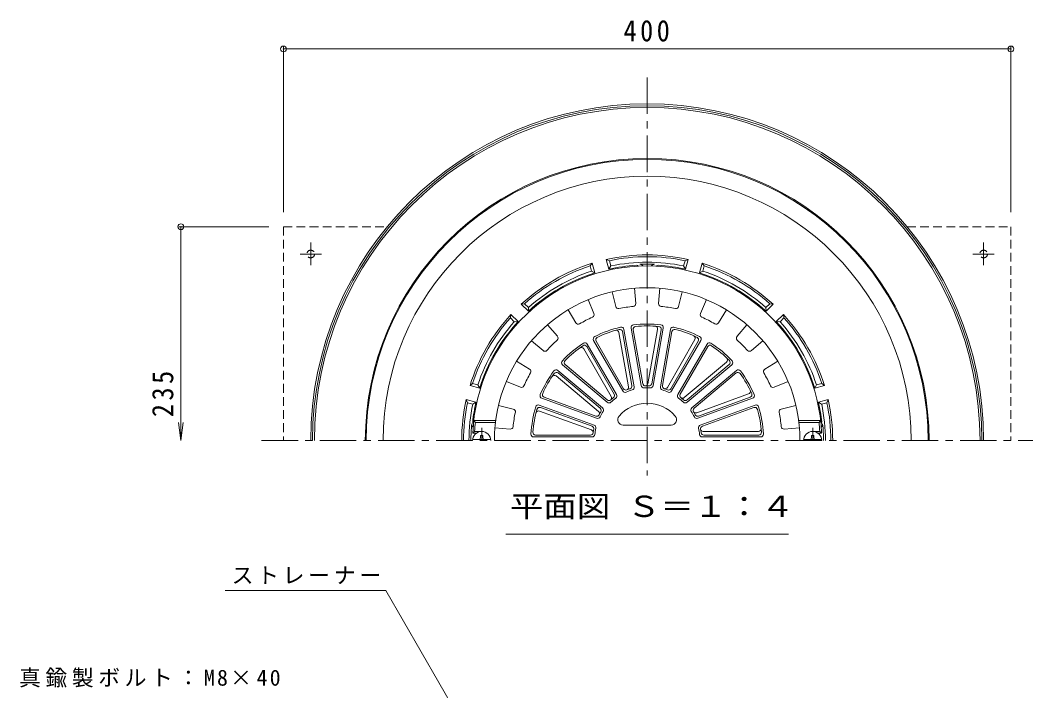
# Model space of a CAD drawing. Units: millimetres at full size, sheet at 1:4; details may follow other scales. Extents: x -738 to 753, y -565 to 520.
# Drawn here: x -673 to -117, y 152 to 520 of the extents above; entities that cross this region are included whole.
import ezdxf
from ezdxf.enums import TextEntityAlignment as Align

# ---------------------------------------------------------------- set-up
doc = ezdxf.new("R2010")
doc.units = ezdxf.units.MM
doc.header["$LTSCALE"] = 4
doc.header["$PDMODE"] = 32
doc.header["$PDSIZE"] = 3.2
doc.linetypes.add('CHAIN1', pattern=[8, 5, -1, 1, -1])
doc.linetypes.add('DASHED1', pattern=[1.8, 1.2, -0.6])
for name, color, linetype, lineweight in [('0-0_通り芯', 3, 'Continuous', 9), ('0-1_躯体', 2, 'Continuous', 9), ('0-2_仕上', 6, 'Continuous', 9), ('0-4_その他', 7, 'Continuous', 9), ('0-5_寸法', 7, 'Continuous', 9), ('0-8_041', 4, 'Continuous', 9), ('0-9_051', 2, 'Continuous', 9)]:
    doc.layers.add(name, color=color, linetype=linetype, lineweight=lineweight)
doc.styles.add('ＭＳ ゴシック', font='')
doc.styles.get('ＭＳ ゴシック').set_extended_font_data('MS Gothic')

msp = doc.modelspace()

# ---------------------------------------------------------------- linework, layer by layer
at = {"layer": '0-0_通り芯', "linetype": 'CHAIN1'}
for p, q in [((-328.758, 488.769), (-328.758, 269.989)), ((-540.758, 289.241), (-116.758, 289.241))]:
    msp.add_line(p, q, dxfattribs=at)
at = {"layer": '0-0_通り芯'}
for radius in [185, 184, 183]:
    msp.add_arc((-328.758, 289.241), radius, 0, 180, dxfattribs=at)
at = {"layer": '0-1_躯体'}
for p, q in [((-359.001, 386.655), (-360.173, 385.232)), ((-359.395, 382.329), (-360.173, 385.232)), ((-357.577, 381.338), (-359.001, 386.655)), ((-349.849, 383.408), (-351.274, 388.725)), ((-349.548, 388.079), (-351.274, 388.725)), ((-348.77, 385.176), (-349.849, 383.408)), ((-348.77, 385.176), (-349.548, 388.079)), ((-308.747, 385.176), (-307.969, 388.079)), ((-307.667, 383.408), (-308.747, 385.176)), ((-306.243, 388.725), (-307.969, 388.079)), ((-307.667, 383.408), (-306.243, 388.725)), ((-299.94, 381.338), (-298.515, 386.655)), ((-297.344, 385.232), (-298.515, 386.655)), ((-298.122, 382.329), (-297.344, 385.232)), ((-357.577, 381.338), (-359.395, 382.329)), ((-298.122, 382.329), (-299.94, 381.338)), ((-396.181, 364.442), (-397.999, 364.139)), ((-394.107, 360.247), (-397.999, 364.139)), ((-394.057, 362.318), (-396.181, 364.442)), ((-394.057, 362.318), (-394.107, 360.247)), ((-263.46, 362.318), (-261.336, 364.442)), ((-263.41, 360.247), (-263.46, 362.318)), ((-263.41, 360.247), (-259.518, 364.139)), ((-259.518, 364.139), (-261.336, 364.442)), ((-403.656, 358.482), (-403.959, 356.664)), ((-401.835, 354.54), (-403.959, 356.664)), ((-399.764, 354.59), (-403.656, 358.482)), ((-257.753, 354.59), (-253.861, 358.482)), ((-255.682, 354.54), (-253.558, 356.664)), ((-253.558, 356.664), (-253.861, 358.482)), ((-399.764, 354.59), (-401.835, 354.54)), ((-255.682, 354.54), (-257.753, 354.59)), ((-424.749, 320.656), (-426.172, 319.484)), ((-420.855, 318.06), (-426.172, 319.484)), ((-421.847, 319.878), (-424.749, 320.656)), ((-421.847, 319.878), (-420.855, 318.06)), ((-236.662, 318.06), (-235.67, 319.878)), ((-236.662, 318.06), (-231.345, 319.484)), ((-235.67, 319.878), (-232.768, 320.656)), ((-231.345, 319.484), (-232.768, 320.656)), ((-422.926, 310.332), (-428.242, 311.757)), ((-427.596, 310.031), (-428.242, 311.757)), ((-424.694, 309.253), (-427.596, 310.031)), ((-424.694, 309.253), (-422.926, 310.332)), ((-234.592, 310.332), (-229.275, 311.757)), ((-232.824, 309.253), (-234.592, 310.332)), ((-232.824, 309.253), (-229.921, 310.031)), ((-229.921, 310.031), (-229.275, 311.757))]:
    msp.add_line(p, q, dxfattribs=at)
for centre, radius, start, end in [((-328.758, 289.241), 155, 0, 180), ((-328.758, 289.241), 154.5, 0, 180), ((-328.758, 289.241), 145.209, 0, 180), ((-328.758, 289.241), 102, 77.24744, 102.7525), ((-328.758, 289.241), 101, 78.1216, 101.87843), ((-328.758, 289.241), 102, 107.24744, 132.7525), ((-328.758, 289.241), 101, 108.1216, 131.87843), ((-328.758, 289.241), 96.5, 93.64027, 102.62434), ((-328.758, 289.241), 98, 78.21724, 101.78275), ((-334.758, 383.551), 2, 51.83441, 93.64053), ((-328.758, 289.241), 96.917, 87.58473, 92.41527), ((-332.758, 384.074), 2, 34.69341, 92.41542), ((-324.759, 384.074), 2, 87.58458, 145.30659), ((-322.758, 383.551), 2, 86.35947, 128.16559), ((-328.758, 289.241), 96.5, 77.37561, 86.35971), ((-328.758, 289.241), 102, 47.24745, 72.75252), ((-328.758, 289.241), 101, 48.1216, 71.87843), ((-328.758, 289.241), 96.5, 107.37563, 132.62434), ((-328.758, 289.241), 98, 108.21722, 131.78273), ((-328.758, 289.241), 96.5, 47.37563, 72.62434), ((-328.758, 289.241), 98, 48.21725, 71.78276), ((-328.758, 289.241), 102, 137.24745, 162.75252), ((-328.758, 289.241), 101, 138.1216, 161.87843), ((-328.758, 289.241), 102, 17.24745, 42.75252), ((-328.758, 289.241), 101, 18.12158, 41.87843), ((-328.758, 289.241), 98, 138.21725, 161.78276), ((-328.758, 289.241), 96.5, 137.37563, 162.62434), ((-328.758, 289.241), 96.5, 17.37563, 42.62434), ((-328.758, 289.241), 98, 18.21724, 41.78276), ((-328.758, 289.241), 102, 167.24748, 180), ((-328.758, 289.241), 101, 168.12157, 180), ((-328.758, 289.241), 98, 168.21722, 179.99998), ((-328.758, 289.241), 96.5, 167.37566, 173.92558), ((-328.758, 289.241), 96.5, 6.07442, 12.62434), ((-328.758, 289.241), 98, 0, 11.78276), ((-328.758, 289.241), 101, 0, 11.87843), ((-328.758, 289.241), 102, 0, 12.75252), ((-328.758, 289.241), 96.917, 174.55904, 180), ((-423.248, 298.241), 2, 174.55836, 232.28242), ((-422.728, 299.241), 2, 173.92577, 215.73421), ((-234.789, 299.241), 2, 324.2722, 6.07423), ((-234.269, 298.241), 2, 307.72185, 5.44164), ((-328.758, 289.241), 96.917, 0, 5.44096)]:
    msp.add_arc(centre, radius, start, end, dxfattribs=at)
at = {"layer": '0-2_仕上'}
for p, q in [((-347.968, 371.016), (-346.054, 362.866)), ((-335.758, 372.949), (-335.061, 364.607)), ((-321.758, 372.949), (-322.456, 364.607)), ((-309.549, 371.015), (-311.463, 362.866)), ((-361.283, 366.689), (-358.042, 358.971)), ((-296.234, 366.689), (-299.475, 358.971)), ((-372.298, 361.077), (-367.959, 353.918)), ((-285.219, 361.077), (-289.558, 353.918)), ((-383.624, 352.848), (-378.156, 346.509)), ((-332.05, 319.427), (-337.625, 351.043)), ((-325.467, 319.427), (-319.892, 351.043)), ((-273.893, 352.848), (-279.361, 346.509)), ((-339.035, 318.727), (-344.302, 348.6)), ((-337.127, 319.424), (-342.364, 349.124)), ((-335.989, 318.732), (-341.564, 350.348)), ((-331.218, 320.466), (-336.455, 350.166)), ((-328.33, 320.464), (-323.063, 350.336)), ((-326.299, 320.466), (-321.062, 350.166)), ((-321.528, 318.732), (-315.953, 350.348)), ((-320.39, 319.424), (-315.153, 349.124)), ((-392.365, 344.107), (-386.026, 338.639)), ((-348.5, 313.434), (-363.666, 339.704)), ((-346.945, 314.741), (-362.024, 340.859)), ((-345.64, 314.481), (-361.691, 342.283)), ((-342.176, 316.481), (-358.227, 344.283)), ((-341.749, 317.741), (-356.828, 343.859)), ((-317.677, 318.434), (-302.511, 344.704)), ((-315.768, 317.741), (-300.689, 343.859)), ((-315.341, 316.481), (-299.29, 344.283)), ((-311.877, 314.481), (-295.825, 342.283)), ((-310.572, 314.741), (-295.493, 340.859)), ((-265.152, 344.107), (-271.491, 338.639)), ((-400.594, 332.781), (-393.435, 328.441)), ((-350.683, 310.249), (-375.276, 330.885)), ((-350.713, 311.58), (-373.816, 330.965)), ((-308.361, 312.884), (-285.124, 332.382)), ((-306.834, 310.249), (-282.241, 330.885)), ((-306.804, 311.58), (-283.701, 330.965)), ((-256.923, 332.781), (-264.082, 328.441)), ((-355.583, 305.223), (-378.82, 324.721)), ((-353.254, 307.185), (-377.847, 327.821)), ((-354.57, 306.983), (-377.672, 326.369)), ((-304.263, 307.185), (-279.67, 327.821)), ((-302.947, 306.983), (-279.845, 326.369)), ((-406.206, 321.766), (-398.488, 318.525)), ((-251.311, 321.766), (-259.029, 318.525)), ((-356.546, 301.483), (-386.713, 312.464)), ((-357.029, 302.724), (-385.369, 313.038)), ((-301.505, 304.482), (-273.001, 314.856)), ((-300.971, 301.483), (-270.804, 312.464)), ((-300.488, 302.724), (-272.148, 313.038)), ((-410.532, 308.451), (-402.383, 306.537)), ((-357.914, 297.725), (-388.081, 308.705)), ((-359.081, 297.085), (-387.421, 307.4)), ((-299.603, 297.725), (-269.436, 308.705)), ((-298.436, 297.085), (-270.096, 307.4)), ((-246.984, 308.451), (-255.134, 306.537)), ((-359.432, 295.085), (-387.936, 305.46)), ((-423.231, 299.241), (-424.126, 300.241)), ((-412.035, 300.241), (-424.126, 300.241)), ((-412.161, 299.241), (-423.231, 299.241)), ((-412.466, 296.241), (-404.124, 295.544)), ((-315.568, 297.741), (-341.949, 297.741)), ((-245.051, 296.241), (-253.393, 295.544)), ((-245.482, 300.241), (-233.391, 300.241)), ((-245.356, 299.241), (-234.286, 299.241)), ((-234.286, 299.241), (-233.391, 300.241)), ((-424.675, 293.241), (-423.627, 294.241)), ((-422.759, 293.241), (-424.675, 293.241)), ((-419.777, 294.241), (-423.627, 294.241)), ((-359.057, 291.241), (-391.16, 291.241)), ((-359.935, 292.241), (-390.094, 292.241)), ((-298.46, 291.241), (-266.357, 291.241)), ((-297.936, 294.241), (-267.603, 294.241)), ((-297.581, 292.241), (-267.423, 292.241)), ((-237.74, 294.241), (-233.89, 294.241)), ((-234.758, 293.241), (-232.842, 293.241)), ((-232.842, 293.241), (-233.89, 294.241))]:
    msp.add_line(p, q, dxfattribs=at)
for centre, radius, start, end in [((-328.758, 289.241), 96, 2.38802, 177.61198), ((-328.758, 289.241), 84, 0, 180), ((-344.594, 363.209), 1.5, 193.21964, 282.08331), ((-328.758, 289.241), 74.144, 95.91643, 102.08356), ((-336.556, 364.482), 1.5, 275.91682, 4.78043), ((-320.961, 364.482), 1.5, 175.21964, 264.08331), ((-328.758, 289.241), 74.144, 77.91643, 84.08356), ((-312.923, 363.209), 1.5, 257.91682, 346.78043), ((-328.758, 289.241), 74.144, 113.91643, 120.08356), ((-359.425, 358.39), 1.5, 293.91682, 22.78043), ((-298.092, 358.39), 1.5, 157.21964, 246.08331), ((-328.758, 289.241), 74.144, 59.91643, 66.08356), ((-366.676, 354.696), 1.5, 211.21964, 300.08331), ((-328.758, 289.241), 64, 103.21024, 116.78976), ((-343.041, 350.088), 1.5, 10.00066, 103.21017), ((-336.148, 351.303), 1.5, 96.78998, 190), ((-334.978, 350.426), 1.5, 95.80408, 190), ((-328.758, 289.241), 64, 83.21024, 96.78976), ((-328.758, 289.241), 63, 84.19609, 95.80386), ((-324.54, 350.596), 1.5, 350.00066, 86.06726), ((-322.539, 350.426), 1.5, 350.00018, 84.1954), ((-321.369, 351.303), 1.5, 350.00066, 83.21017), ((-314.476, 350.088), 1.5, 76.78998, 170), ((-328.758, 289.241), 64, 63.21024, 76.78976), ((-290.841, 354.696), 1.5, 239.91682, 328.78043), ((-379.292, 345.529), 1.5, 311.91682, 40.78043), ((-356.928, 345.033), 1.5, 116.78998, 210), ((-355.529, 344.609), 1.5, 115.80408, 210), ((-328.758, 289.241), 63, 104.19609, 115.80386), ((-345.779, 348.339), 1.5, 10.00066, 106.06726), ((-343.841, 348.863), 1.5, 10.00018, 104.1954), ((-313.676, 348.863), 1.5, 75.80408, 170), ((-328.758, 289.241), 63, 64.19609, 75.80386), ((-303.81, 345.454), 1.5, 330.00066, 66.06726), ((-301.988, 344.609), 1.5, 330.00018, 64.1954), ((-300.589, 345.033), 1.5, 330.00066, 63.21017), ((-278.225, 345.529), 1.5, 139.21964, 228.08331), ((-328.758, 289.241), 74.144, 131.91643, 138.08356), ((-328.758, 289.241), 64, 123.21024, 136.78976), ((-328.758, 289.241), 63, 124.19609, 135.80386), ((-364.965, 338.954), 1.5, 30.00066, 126.06726), ((-363.323, 340.109), 1.5, 30.00018, 124.1954), ((-362.99, 341.533), 1.5, 30.00066, 123.21017), ((-294.526, 341.533), 1.5, 56.78998, 150), ((-294.194, 340.109), 1.5, 55.80408, 150), ((-328.758, 289.241), 64, 43.21024, 56.78976), ((-328.758, 289.241), 63, 44.19609, 55.80386), ((-328.758, 289.241), 74.144, 41.91643, 48.08356), ((-385.046, 339.775), 1.5, 229.21964, 318.08331), ((-286.089, 333.531), 1.5, 310.00066, 46.06726), ((-272.47, 339.775), 1.5, 221.91682, 310.78043), ((-374.311, 332.034), 1.5, 136.78998, 230), ((-372.851, 332.114), 1.5, 135.80408, 230), ((-284.666, 332.114), 1.5, 310.00018, 44.1954), ((-283.206, 332.034), 1.5, 310.00066, 43.21017), ((-328.758, 289.241), 74.144, 149.91643, 156.08356), ((-394.213, 327.159), 1.5, 329.91682, 58.78043), ((-328.758, 289.241), 64, 143.21024, 156.78976), ((-328.758, 289.241), 63, 144.19609, 155.80386), ((-379.784, 323.572), 1.5, 50.00066, 146.06726), ((-378.811, 326.671), 1.5, 50.00066, 143.21017), ((-378.636, 325.22), 1.5, 50.00018, 144.1954), ((-278.881, 325.22), 1.5, 35.80408, 130), ((-278.706, 326.671), 1.5, 36.78998, 130), ((-328.758, 289.241), 63, 24.19609, 35.80386), ((-328.758, 289.241), 64, 23.21024, 36.78976), ((-263.304, 327.159), 1.5, 121.21964, 210.08331), ((-328.758, 289.241), 74.144, 23.91643, 30.08356), ((-397.907, 319.908), 1.5, 247.21964, 336.08331), ((-340.45, 318.492), 1.5, 210, 291.78729), ((-340.512, 318.467), 1.5, 291.909, 10.00018), ((-328.758, 289.241), 30, 108.21315, 111.78674), ((-338.604, 319.163), 1.5, 288.21379, 10.00066), ((-337.467, 318.472), 1.5, 286.58957, 10.00066), ((-330.573, 319.687), 1.5, 190, 273.4101), ((-329.741, 320.726), 1.5, 190, 271.78729), ((-328.758, 289.241), 29, 86.5894, 93.41057), ((-329.807, 320.724), 1.5, 271.909, 350.00018), ((-328.758, 289.241), 30, 88.21315, 91.78674), ((-327.776, 320.726), 1.5, 268.21379, 350.00066), ((-326.944, 319.687), 1.5, 266.58957, 350.00066), ((-320.05, 318.472), 1.5, 170, 253.4101), ((-318.913, 319.163), 1.5, 170, 251.78729), ((-318.977, 319.184), 1.5, 251.909, 330.00018), ((-328.758, 289.241), 30, 68.21315, 71.78674), ((-317.067, 318.492), 1.5, 248.21379, 330.00066), ((-259.61, 319.908), 1.5, 203.91682, 292.78043), ((-386.2, 313.873), 1.5, 156.78998, 250), ((-384.856, 314.448), 1.5, 155.80408, 250), ((-349.799, 312.684), 1.5, 311.909, 30.00018), ((-328.758, 289.241), 30, 128.21315, 131.78674), ((-328.758, 289.241), 29, 126.5894, 133.41057), ((-348.244, 313.992), 1.5, 308.21379, 30.00066), ((-346.939, 313.731), 1.5, 306.58957, 30.00066), ((-340.877, 317.231), 1.5, 210, 293.4101), ((-328.758, 289.241), 29, 106.5894, 113.41057), ((-328.758, 289.241), 29, 66.5894, 73.41057), ((-316.64, 317.231), 1.5, 246.58957, 330.00066), ((-310.578, 313.731), 1.5, 150, 233.4101), ((-328.758, 289.241), 29, 46.5894, 53.41057), ((-309.273, 313.991), 1.5, 150, 231.78729), ((-309.325, 314.033), 1.5, 231.909, 310.00018), ((-328.758, 289.241), 30, 48.21315, 51.78674), ((-273.514, 316.266), 1.5, 290.00066, 26.06726), ((-272.661, 314.448), 1.5, 290.00018, 24.1954), ((-271.317, 313.873), 1.5, 290.00066, 23.21017), ((-402.726, 305.077), 1.5, 347.91682, 76.78043), ((-328.758, 289.241), 64, 163.21024, 176.78976), ((-328.758, 289.241), 63, 164.19609, 175.80386), ((-388.594, 307.295), 1.5, 70.00066, 163.21017), ((-387.934, 305.991), 1.5, 70.00018, 164.1954), ((-355.534, 305.834), 1.5, 328.21379, 50.00066), ((-354.218, 306.036), 1.5, 326.58957, 50.00066), ((-349.749, 312.729), 1.5, 230, 311.78729), ((-349.719, 311.398), 1.5, 230, 313.4101), ((-328.758, 289.241), 20.5, 41.08235, 138.91765), ((-307.798, 311.398), 1.5, 226.58957, 310.00066), ((-307.768, 312.729), 1.5, 228.21379, 310.00066), ((-303.299, 306.036), 1.5, 130, 213.4101), ((-301.983, 305.834), 1.5, 130, 211.78729), ((-269.583, 305.991), 1.5, 15.80408, 110), ((-268.923, 307.295), 1.5, 16.78998, 110), ((-328.758, 289.241), 63, 4.19609, 15.80386), ((-328.758, 289.241), 64, 3.21024, 16.78976), ((-254.791, 305.077), 1.5, 103.21964, 192.08331), ((-328.758, 289.241), 74.144, 167.91643, 174.08356), ((-388.449, 304.05), 1.5, 70.00066, 166.06726), ((-356.516, 304.133), 1.5, 250, 331.78729), ((-356.033, 302.893), 1.5, 250, 333.4101), ((-356.548, 304.074), 1.5, 331.909, 50.00018), ((-328.758, 289.241), 30, 148.21315, 151.78674), ((-328.758, 289.241), 29, 146.5894, 153.41057), ((-341.949, 300.741), 3, 138.91777, 270), ((-315.568, 300.741), 3, 270, 41.08223), ((-328.758, 289.241), 29, 26.5894, 33.41057), ((-302.018, 305.891), 1.5, 211.909, 290.00018), ((-328.758, 289.241), 30, 28.21315, 31.78674), ((-301.484, 302.893), 1.5, 206.58957, 290.00066), ((-301.001, 304.133), 1.5, 208.21379, 290.00066), ((-328.758, 289.241), 74.144, 5.91643, 12.08356), ((-328.758, 289.241), 95, 173.95767, 176.98303), ((-403.999, 297.039), 1.5, 265.21964, 354.08331), ((-359.945, 293.675), 1.5, 351.909, 70.00018), ((-359.594, 295.676), 1.5, 348.21379, 70.00066), ((-328.758, 289.241), 30, 168.21315, 171.78674), ((-358.427, 296.315), 1.5, 346.58957, 70.00066), ((-328.758, 289.241), 29, 166.5894, 173.41057), ((-299.09, 296.315), 1.5, 110, 193.4101), ((-328.758, 289.241), 29, 6.5894, 13.41057), ((-297.923, 295.676), 1.5, 110, 191.78729), ((-297.936, 295.741), 1.5, 191.909, 270.00018), ((-328.758, 289.241), 30, 8.21315, 11.78674), ((-267.603, 295.741), 1.5, 270.00066, 6.06726), ((-253.518, 297.039), 1.5, 185.91682, 274.78043), ((-328.758, 289.241), 95, 3.01697, 6.04233), ((-391.16, 292.741), 1.5, 176.78998, 270), ((-390.094, 293.741), 1.5, 175.80408, 270), ((-359.935, 293.741), 1.5, 270, 351.78729), ((-359.057, 292.741), 1.5, 270, 353.4101), ((-298.46, 292.741), 1.5, 186.58957, 270.00066), ((-297.582, 293.741), 1.5, 188.21379, 270.00066), ((-267.423, 293.741), 1.5, 270.00018, 4.1954), ((-266.357, 292.741), 1.5, 270.00066, 3.21017)]:
    msp.add_arc(centre, radius, start, end, dxfattribs=at)
at = {"layer": '0-4_その他'}
for p, q in [((-528.758, 505.591), (-528.758, 414.741)), ((-528.758, 504.391), (-128.758, 504.391)), ((-128.758, 505.591), (-128.758, 414.741)), ((-586.358, 406.741), (-536.758, 406.741)), ((-585.158, 406.741), (-585.158, 289.241)), ((-585.158, 289.241), (-586.463, 299.156)), ((-585.158, 289.241), (-583.852, 299.156))]:
    msp.add_line(p, q, dxfattribs=at)
for p in [(-528.758, 504.391), (-128.758, 504.391), (-585.158, 406.741)]:
    msp.add_point(p, dxfattribs=at)
at = {"layer": '0-5_寸法'}
for p, q in [((-406.465, 237.739), (-251.052, 237.739)), ((-560.878, 206.794), (-472.422, 206.794)), ((-472.422, 206.794), (-328.758, -42.038))]:
    msp.add_line(p, q, dxfattribs=at)
at = {"layer": '0-8_041', "linetype": 'CHAIN1'}
for p, q in [((-419.759, 289.241), (-419.759, 296.241)), ((-237.758, 289.241), (-237.758, 296.241))]:
    msp.add_line(p, q, dxfattribs=at)
at = {"layer": '0-8_041'}
for p, q in [((-424.722, 289.842), (-414.795, 289.842)), ((-420.359, 290.842), (-420.359, 291.991)), ((-419.158, 291.991), (-420.359, 291.991)), ((-419.158, 290.842), (-419.158, 291.991)), ((-242.722, 289.842), (-232.794, 289.842)), ((-238.358, 290.842), (-238.358, 291.991)), ((-237.158, 291.991), (-238.358, 291.991)), ((-237.158, 290.842), (-237.158, 291.991))]:
    msp.add_line(p, q, dxfattribs=at)
for centre, radius, start, end in [((-419.759, 289.241), 5, 0, 180), ((-421.359, 290.842), 1, 270, 0), ((-418.158, 290.842), 1, 180, 270), ((-237.758, 289.241), 5, 0, 180), ((-239.359, 290.842), 1, 270, 0), ((-236.158, 290.842), 1, 180, 270)]:
    msp.add_arc(centre, radius, start, end, dxfattribs=at)
at = {"layer": '0-9_051', "linetype": 'DASHED1'}
for p, q in [((-528.758, 406.741), (-528.758, 289.241)), ((-528.758, 406.741), (-471.653, 406.741)), ((-185.864, 406.741), (-128.758, 406.741)), ((-128.758, 406.741), (-128.758, 289.241))]:
    msp.add_line(p, q, dxfattribs=at)
at = {"layer": '0-9_051', "linetype": 'CHAIN1'}
for p, q in [((-513.758, 398.149), (-513.758, 385.594)), ((-143.758, 398.149), (-143.758, 385.594)), ((-519.573, 391.741), (-507.823, 391.741)), ((-137.944, 391.741), (-149.693, 391.741))]:
    msp.add_line(p, q, dxfattribs=at)
at = {"layer": '0-9_051', "linetype": 'DASHED1'}
for centre in [(-513.758, 391.741), (-143.758, 391.741)]:
    msp.add_circle(centre, 2.1, dxfattribs=at)

# ---------------------------------------------------------------- texts
at = {"layer": '0-4_その他', "color": 2, "insert": (-341.758, 508.391), "char_height": 11.73, "attachment_point": 7, "style": 'ＭＳ ゴシック'}
msp.add_mtext('\\T1.27;\\W0.9;400', dxfattribs=at)
at = {"layer": '0-4_その他', "color": 2, "insert": (-589.158, 302.13), "char_height": 11.73, "attachment_point": 7, "rotation": 90, "style": 'ＭＳ ゴシック'}
msp.add_mtext('\\T1.27;\\W0.9;235', dxfattribs=at)
at = {"layer": '0-5_寸法', "color": 2, "style": 'ＭＳ ゴシック', "width": 1.15}
msp.add_text('平面図 Ｓ＝１：４', height=11.73, dxfattribs=at).set_placement((-404.258, 243.739), align=Align.BOTTOM_LEFT)
at = {"layer": '0-5_寸法', "char_height": 8.798, "attachment_point": 7, "style": 'ＭＳ ゴシック'}
for s, insert in [('\\T1.17;ストレーナー', (-557.265, 210.379)), ('\\T1.21;真鍮製ボルト：M8×40', (-674.173, 153.579))]:
    msp.add_mtext(s, dxfattribs=dict(at, insert=insert))

doc.saveas('drawing.dxf')
